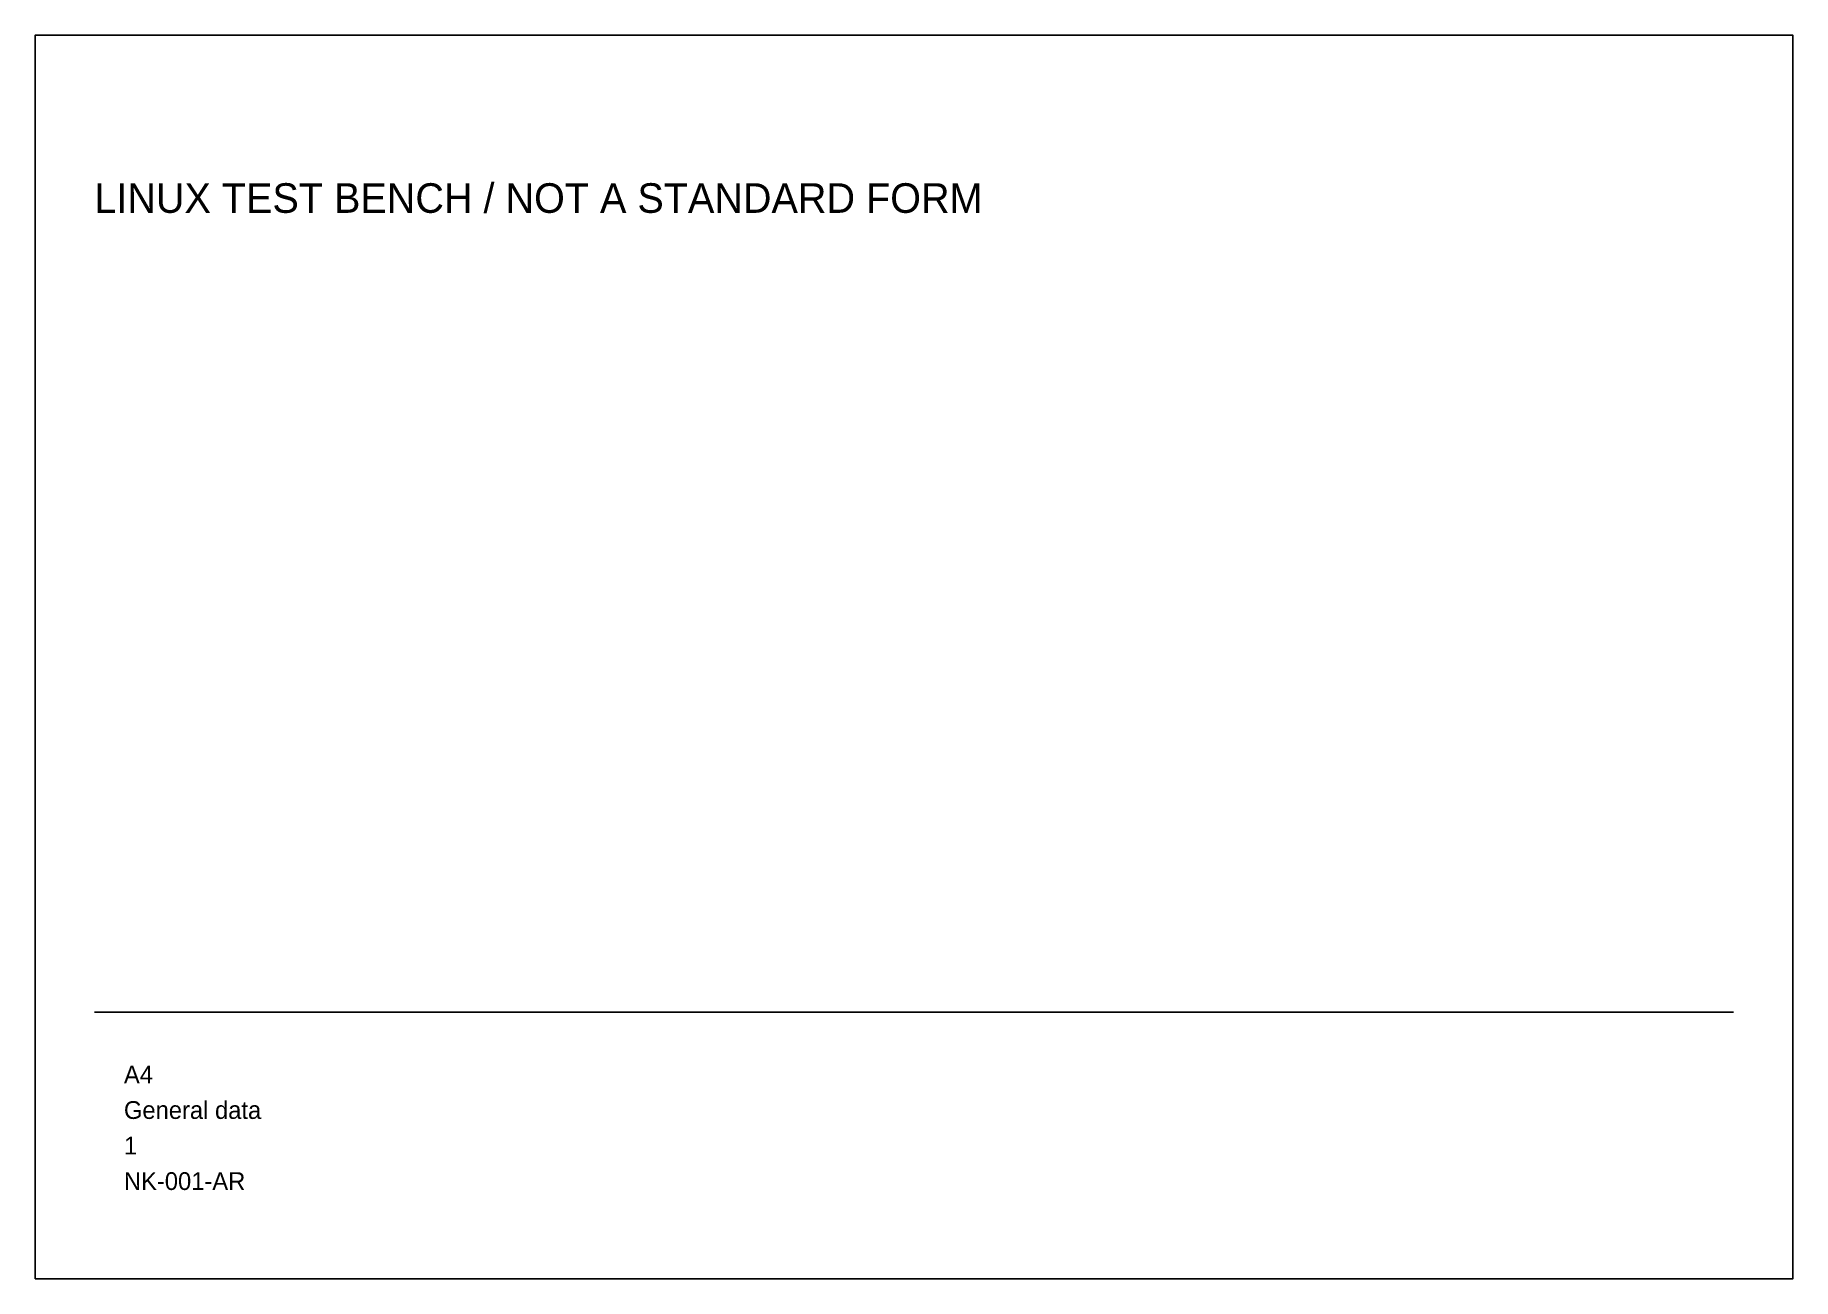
# Model space of a CAD drawing. Header units: millimetres. Extents: x 0 to 297, y 0 to 210.
import ezdxf

# ---------------------------------------------------------------- set-up
doc = ezdxf.new("R2010")
doc.units = ezdxf.units.MM
for name, color, linetype in [('FRAME', 7, 'Continuous'), ('NOTES', 1, 'Continuous'), ('STAMP', 3, 'Continuous')]:
    doc.layers.add(name, color=color, linetype=linetype)

# ---------------------------------------------------------------- blocks, each defined once
blk = doc.blocks.new('NK_STAMP')
at = {"layer": 'STAMP'}
for tag, p in [('FORMAT', (0, 18)), ('TITLE', (0, 12)), ('SHEET', (0, 6)), ('DESIGNATION', (0, 0))]:
    blk.add_attdef(tag, p, '', height=3, dxfattribs=at)

msp = doc.modelspace()

# ---------------------------------------------------------------- linework, layer by layer
at = {"layer": 'FRAME'}
msp.add_line((10, 45), (287, 45), dxfattribs=at)
msp.add_lwpolyline([(0, 0), (297, 0), (297, 210), (0, 210), (0, 0)], dxfattribs=at)

# ---------------------------------------------------------------- block references
at = {"layer": 'STAMP'}
msp.add_blockref('NK_STAMP', (15, 15), dxfattribs=at).add_auto_attribs({'DESIGNATION': 'NK-001-AR', 'SHEET': '1', 'TITLE': 'General data', 'FORMAT': 'A4'})

# ---------------------------------------------------------------- texts
at = {"layer": 'NOTES'}
msp.add_text('LINUX TEST BENCH / NOT A STANDARD FORM', height=5, dxfattribs=at).set_placement((10, 180))

doc.saveas('drawing.dxf')
